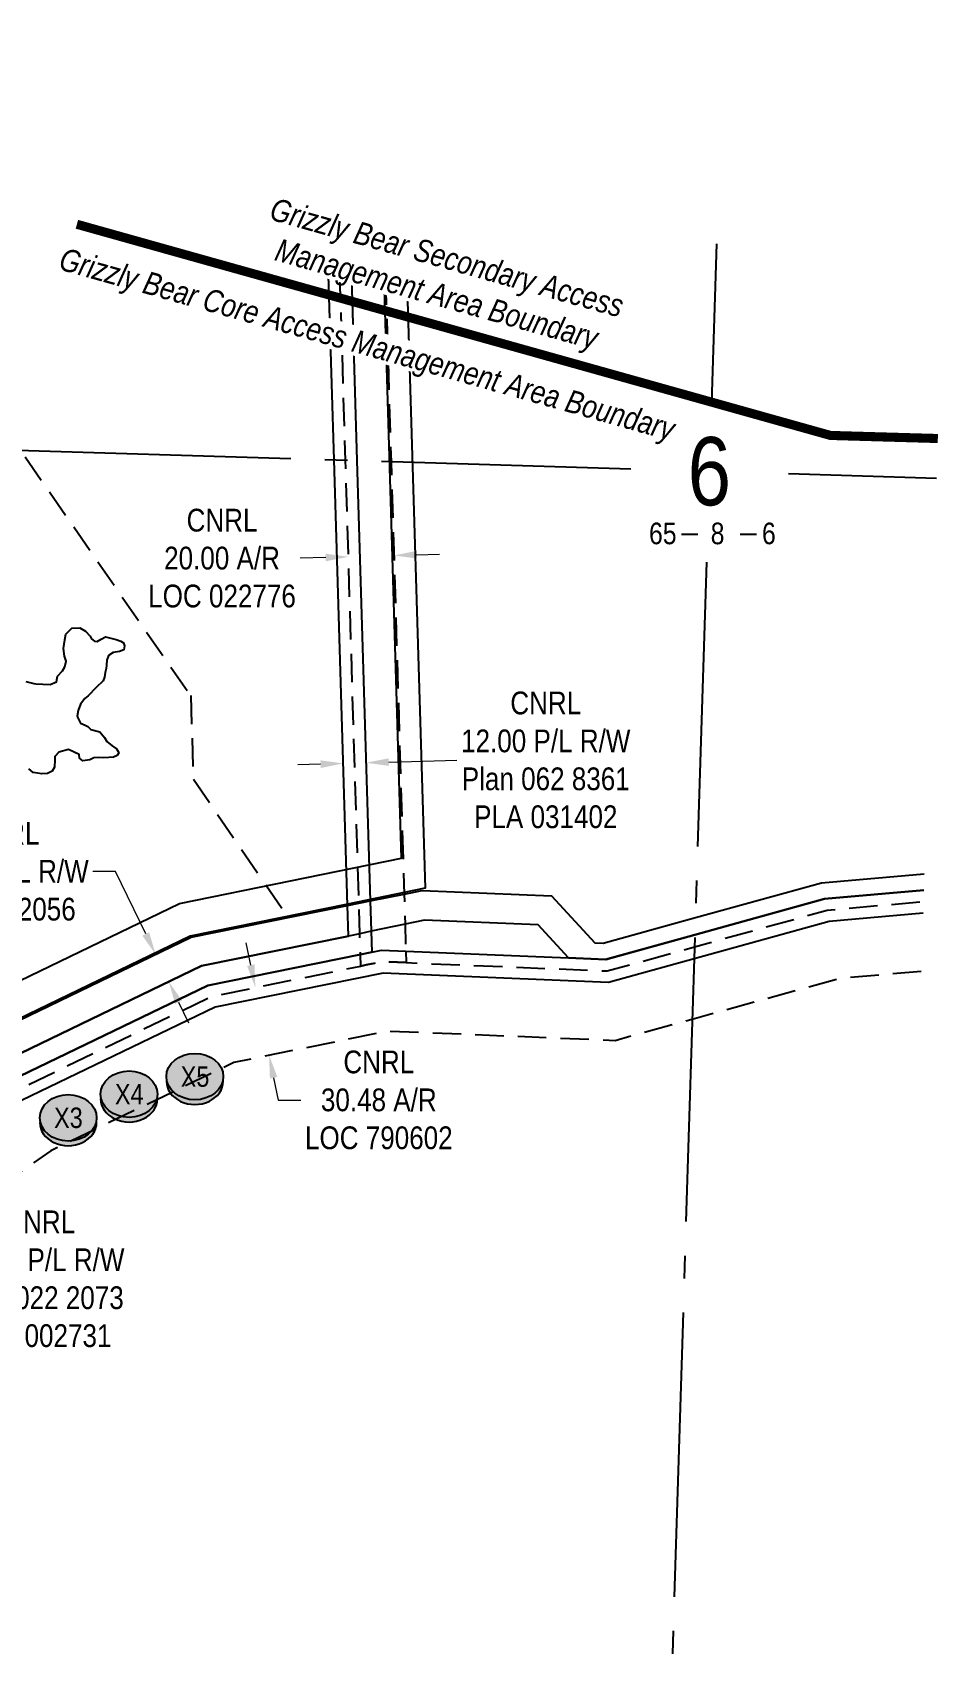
# Model space of a CAD drawing. Extents: x 350972 to 367082, y 6047220 to 6054831.
# Drawn here: x 357819 to 358219, y 6051556 to 6052273 of the extents above; entities that cross this region are included whole.
import ezdxf
from ezdxf.enums import TextEntityAlignment as Align

# ---------------------------------------------------------------- set-up
doc = ezdxf.new("R2010")
doc.units = 0
doc.header["$LTSCALE"] = 5
doc.header["$PDSIZE"] = 0.5
for name, pattern in [('DASHDOT2', [12.7, 6.35, -3.175, 0, -3.175]), ('foc-ACCESSROAD', [3.75, 2.5, -1.25]), ('foc-QUARTERLINE', [33, 25, -3, 2, -3])]:
    doc.linetypes.add(name, pattern=pattern)
doc.layers.get('Defpoints').update_dxf_attribs({"color": 9})
for name, color, linetype in [('10', 1, 'Continuous'), ('9', 3, 'Continuous'), ('AS-WILDLIFE', 131, 'DASHDOT2'), ('AS-WILDLIFE-BLOCK', 131, 'Continuous'), ('C-AR', 13, 'foc-ACCESSROAD'), ('C-RW', 13, 'Continuous'), ('C-WS', 13, 'foc-ACCESSROAD'), ('L-QSEC', 8, 'foc-QUARTERLINE'), ('L-SECLBL', 7, 'Continuous'), ('P-CROSSINGS', 250, 'Continuous'), ('WETLAND', 143, 'Continuous')]:
    doc.layers.add(name, color=color, linetype=linetype)
doc.layers.add('C-AR-T', color=13, linetype='Continuous', lineweight=9)
doc.layers.add('C-RW-T', color=13, linetype='Continuous', lineweight=9)
doc.styles.add('240', font='ARIALN.TTF', dxfattribs={"height": 30})
doc.styles.add('80CG', font='ARIALN.TTF', dxfattribs={"height": 10})
doc.styles.add('80L', font='ARIALN.TTF', dxfattribs={"height": 10})
doc.styles.add('Crossing', font='ARIALN.TTF', dxfattribs={"height": 10})
doc.styles.add('SIMPLEX', font='ARIALN.TTF')
doc.dimstyles.new('Compass 5 000', dxfattribs={"dimscale": 5, "dimtxt": 9, "dimasz": 2, "dimexe": 0.2, "dimexo": 0.0625, "dimgap": 0.5, "dimtad": 0, "dimtih": 1, "dimtoh": 1, "dimzin": 0, "dimdsep": 46, "dimtxsty": '80CG', "dimcen": 0.1, "dimse1": 1, "dimse2": 1, "dimclrd": 256, "dimclrt": 256, "dimaunit": 1, "dimadec": 4, "dimazin": 0, "dimtfac": 0.06, "dimtofl": 0, "dimtmove": 0, "dimatfit": 1, "dimfxl": 0.2, "dimtolj": 1, "dimtzin": 0, "dimlwd": -1, "dimarcsym": 0})

# ---------------------------------------------------------------- blocks, each defined once
blk = doc.blocks.new('*D423')
at = {"layer": 'C-AR-T', "transparency": 16777216}
for p, q in [((357948.21, 6052042.17), (357936.9, 6052041.83)), ((357988.19, 6052043.38), (357998.18, 6052043.68))]:
    blk.add_line(p, q, dxfattribs=at)
for points in [[(357948.16, 6052043.83), (357948.26, 6052040.5), (357958.2, 6052042.47)], [(357988.13, 6052045.04), (357988.24, 6052041.71), (357978.19, 6052043.07)]]:
    blk.add_solid(points, dxfattribs=at)
at = {"layer": 'Defpoints', "color": 0, "transparency": 16777216}
for p in [(357958.2, 6052042.47), (357959.47, 6052000.45), (357979.46, 6052001.05)]:
    blk.add_point(p, dxfattribs=at)
at = {"layer": 'C-AR-T', "transparency": 16777216, "insert": (357902.6, 6052041.83), "char_height": 10, "attachment_point": 5, "style": '80CG'}
blk.add_mtext('\\A1;CNRL\\P20.00 A/R\\PLOC 022776', dxfattribs=at)
blk = doc.blocks.new('*D425')
at = {"layer": 'C-RW-T', "transparency": 16777216}
for p, q in [((357945.95, 6051951.34), (357935.95, 6051951.03)), ((357975.93, 6051952.24), (358005.91, 6051953.15))]:
    blk.add_line(p, q, dxfattribs=at)
for points in [[(357975.88, 6051953.91), (357975.98, 6051950.58), (357965.94, 6051951.94)], [(357945.9, 6051953), (357946, 6051949.67), (357955.95, 6051951.64)]]:
    blk.add_solid(points, dxfattribs=at)
at = {"layer": 'Defpoints', "color": 0, "transparency": 16777216}
for p in [(357955.79, 6051956.8), (357965.78, 6051957.1), (357955.95, 6051951.64)]:
    blk.add_point(p, dxfattribs=at)
at = {"layer": 'C-RW-T', "transparency": 16777216, "insert": (358044.99, 6051953.15), "char_height": 10, "attachment_point": 5, "style": '80CG'}
blk.add_mtext('\\A1;CNRL\\P12.00 P/L R/W\\PPlan 062 8361\\PPLA 031402', dxfattribs=at)
blk = doc.blocks.new('*D426')
at = {"layer": 'C-RW-T', "transparency": 16777216}
for p, q in [((357738.6, 6051775.49), (357732.93, 6051783.73)), ((357755.62, 6051750.8), (357773.35, 6051725.09)), ((357773.35, 6051725.09), (357783.35, 6051725.09))]:
    blk.add_line(p, q, dxfattribs=at)
for points in [[(357739.97, 6051776.44), (357737.23, 6051774.55), (357744.28, 6051767.26)], [(357757, 6051751.75), (357754.25, 6051749.85), (357749.95, 6051759.03)]]:
    blk.add_solid(points, dxfattribs=at)
at = {"layer": 'Defpoints', "color": 0, "transparency": 16777216}
for p in [(357772.76, 6051786.89), (357778.43, 6051778.66), (357749.95, 6051759.03)]:
    blk.add_point(p, dxfattribs=at)
at = {"layer": 'C-RW-T', "transparency": 16777216, "insert": (357822.43, 6051725.09), "char_height": 10, "attachment_point": 5, "style": '80CG'}
blk.add_mtext('\\A1;CNRL\\P10.00 P/L R/W\\PPlan 022 2073\\PPLA 002731', dxfattribs=at)
blk = doc.blocks.new('*D429')
at = {"layer": 'C-RW-T', "transparency": 16777216}
for p, q in [((357855.81, 6051904.2), (357845.81, 6051904.2)), ((357869.04, 6051876.71), (357855.81, 6051904.2)), ((357883.49, 6051846.71), (357887.83, 6051837.7))]:
    blk.add_line(p, q, dxfattribs=at)
for points in [[(357870.55, 6051877.44), (357867.54, 6051875.99), (357873.38, 6051867.7)], [(357884.99, 6051847.43), (357881.99, 6051845.99), (357879.15, 6051855.72)]]:
    blk.add_solid(points, dxfattribs=at)
at = {"layer": 'Defpoints', "color": 0, "transparency": 16777216}
for p in [(357873.38, 6051867.7), (357857.8, 6051860.2), (357863.57, 6051848.22)]:
    blk.add_point(p, dxfattribs=at)
at = {"layer": 'C-RW-T', "transparency": 16777216, "insert": (357806.72, 6051904.2), "char_height": 10, "attachment_point": 5, "style": '80CG'}
blk.add_mtext('\\A1;CNRL\\P13.00 P/L R/W\\PPLA 112056', dxfattribs=at)
blk = doc.blocks.new('L-SECLBL')
at = {"layer": '9', "color": 7}
for p, q in [((-5.08, -27.83), (-12.29, -27.83)), ((20.7, -27.83), (13.5, -27.83))]:
    blk.add_line(p, q, dxfattribs=at)
at = {"layer": '10', "color": 2, "style": 'SIMPLEX'}
blk.add_attdef('SEC', text='', height=30, dxfattribs=at).set_placement((0, 0), align=Align.MIDDLE)
at = {"layer": '10', "color": 5, "style": '80L'}
blk.add_attdef('TWP', text='', height=9.5, dxfattribs=at).set_placement((-14.43, -27.37), align=Align.MIDDLE_RIGHT)
blk.add_attdef('RGE', text='', height=9.5, dxfattribs=at).set_placement((3.62, -27.37), align=Align.MIDDLE_CENTER)
blk.add_attdef('MER', text='', height=9.5, dxfattribs=at).set_placement((23.17, -27.37), align=Align.MIDDLE_LEFT)
blk = doc.blocks.new('xing2')
h = blk.add_hatch(color=50)
h.dxf.hatch_style = 1
edge = h.paths.add_edge_path()
edge.add_ellipse((0, 0), major_axis=(-12.5, 0), ratio=0.816297, start_angle=0, end_angle=360)
h = blk.add_hatch(color=250)
h.dxf.hatch_style = 1
edge = h.paths.add_edge_path()
edge.add_ellipse((0, -2.05), major_axis=(-12.5, 0), ratio=0.816297, start_angle=0, end_angle=180)
edge.add_line((12.5, -2.05), (12.5, 0))
edge.add_ellipse((0, 0), major_axis=(-12.5, 0), ratio=0.816297, start_angle=0, end_angle=180, ccw=False)
edge.add_line((-12.5, 0), (-12.5, -2.05))
at = {"color": 250}
blk.add_ellipse((0, 0), major_axis=(-12.5, 0), ratio=0.816297, dxfattribs=at)
blk.add_ellipse((0, -2.05), major_axis=(-12.5, 0), ratio=0.816297, start_param=0, end_param=3.141593, dxfattribs=at)
at = {"color": 250, "style": 'Crossing'}
blk.add_attdef('CROSSING', text='', height=9, dxfattribs=at).set_placement((0.09, 0.02), align=Align.MIDDLE_CENTER)
at = {"color": 250, "style": 'Crossing', "flags": 1}
for tag, p in [('OWNER', (0.09, -12.49)), ('DESCRIPTION', (0.09, -25.77)), ('LOCATION', (0.09, -39.3)), ('DWG_REF', (0.09, -52.84))]:
    blk.add_attdef(tag, text='', height=9, dxfattribs=at).set_placement(p, align=Align.MIDDLE_CENTER)
blk = doc.blocks.new('*D646')
at = {"layer": 'C-AR-T', "transparency": 16777216}
for p, q in [((357915.25, 6051862.98), (357913.26, 6051872.78)), ((357925.29, 6051813.51), (357927.29, 6051803.71)), ((357927.29, 6051803.71), (357937.29, 6051803.71))]:
    blk.add_line(p, q, dxfattribs=at)
for points in [[(357916.88, 6051863.31), (357913.62, 6051862.64), (357917.24, 6051853.18)], [(357926.93, 6051813.85), (357923.66, 6051813.18), (357923.3, 6051823.31)]]:
    blk.add_solid(points, dxfattribs=at)
at = {"layer": 'Defpoints', "color": 0, "transparency": 16777216}
for p in [(357946.5, 6051859.12), (357952.57, 6051829.26), (357923.3, 6051823.31)]:
    blk.add_point(p, dxfattribs=at)
at = {"layer": 'C-AR-T', "transparency": 16777216, "insert": (357971.56, 6051803.71), "char_height": 10, "attachment_point": 5, "style": '80CG'}
blk.add_mtext('\\A1;CNRL\\P30.48 A/R\\PLOC 790602', dxfattribs=at)

msp = doc.modelspace()

# ---------------------------------------------------------------- linework, layer by layer
at = {"layer": 'AS-WILDLIFE', "flags": 128}
msp.add_lwpolyline([(358217.446, 6052094.456, 4, 4, 0), (358170.214, 6052095.806, 4, 4, 0), (357838.759, 6052188.614, 4, 4, 0)], format="xyseb", dxfattribs=at)
at = {"layer": 'C-AR', "flags": 128}
for points in [[(358210.116, 6051860.253), (358174.149, 6051857.065), (358109.407, 6051839.161), (358075.554, 6051829.798), (357975.527, 6051833.921), (357907.822, 6051820.17), (357827.24, 6051781.369), (357690.036, 6051686.524), (357557.736, 6051608.668), (357486.142, 6051590.551), (357473.483, 6051587.348), (357466.726, 6051585.638), (357456.165, 6051582.966), (357455.653, 6051583.442), (357433.907, 6051603.625), (357425.192, 6051611.714), (357415.953, 6051620.292), (357412.376, 6051623.613), (357404.281, 6051631.165), (357398.087, 6051636.877), (357392.093, 6051642.441), (357311.602, 6051737.798), (357282.506, 6051772.268), (357170.037, 6051916.177), (357029.233, 6052113.726), (356946.84, 6052229.334), (356931.53, 6052250.815), (356796.453, 6052421.789), (356772.363, 6052448.337), (356762.098, 6052459.648), (356758.996, 6052463.066), (356755.63, 6052466.775), (356755.235, 6052467.167), (356508.145, 6052712.158), (356494.429, 6052725.756), (356480.297, 6052739.768), (356323.148, 6052895.581), (356280.728, 6052935.923), (356269.631, 6052943.139), (356243.581, 6052960.102), (355874.935, 6053153.355), (355822.346, 6053185.344), (355749.658, 6053233.539), (355731.262, 6053246.679), (355701.752, 6053267.757), (355375.241, 6053500.974), (355286.508, 6053576.885), (355259.808, 6053593.152), (354911.979, 6053708.18), (354854.71, 6053727.12), (354675.681, 6053799.661), (354551.965, 6053849.799), (354538.072, 6053855.43), (354283.912, 6053955.79), (354203.908, 6053991.418), (354128.59, 6054029.415), (354098.891, 6054044.398), (354047.857, 6054070.143), (353843.491, 6054191.587), (353770.722, 6054236.837), (353674.056, 6054302.178), (353657.575, 6054313.278), (353584.726, 6054362.345), (353586.155, 6054372.517), (353589.361, 6054395.6), (353691.7, 6054326.67), (353705.507, 6054317.371), (353708.95, 6054315.051), (353781.177, 6054266.406), (353859.185, 6054217.841), (354062.345, 6054098.281), (354100.005, 6054078.983), (354129.696, 6054063.767), (354217.019, 6054019.016), (354295.69, 6053984.005), (354336.158, 6053968.001), (354347.216, 6053963.613), (354391.926, 6053945.876), (354439.346, 6053927.066), (354447.701, 6053923.753), (354525.584, 6053892.521), (354529.346, 6053891.059), (354539.732, 6053887.023), (354544.435, 6053885.197), (354549.12, 6053883.377), (354563.04, 6053877.779), (354567.714, 6053875.956), (354763.458, 6053796.814), (354864.996, 6053755.812), (354912.996, 6053739.951), (355272.299, 6053621.223), (355289.376, 6053610.819), (355304.455, 6053601.633), (355394.037, 6053524.995), (355702.917, 6053304.371), (355732.427, 6053283.293), (355766.939, 6053258.643), (355838.69, 6053211.069), (355889.942, 6053179.894), (355936.881, 6053155.286), (356043.128, 6053099.586), (356259.001, 6052986.423), (356299.698, 6052959.936), (356308.268, 6052951.785), (356312.652, 6052947.615), (356319.036, 6052941.538), (356322.26, 6052938.479), (356344.37, 6052917.452), (356509.462, 6052753.763), (356750.136, 6052515.131), (356773.689, 6052491.78), (356777.274, 6052488.226), (356777.656, 6052487.847), (356780.714, 6052484.478), (356790.979, 6052473.166), (356819.718, 6052441.497), (356958.635, 6052265.662), (357032.135, 6052162.42), (357045.481, 6052143.675), (357067.685, 6052112.48), (357194.529, 6051934.318), (357283.952, 6051818.21), (357287.597, 6051813.479), (357313.035, 6051783.342), (357414.182, 6051663.513), (357439.405, 6051640.103), (357451.428, 6051628.94), (357460.193, 6051620.806)], [(357983.443, 6051869.083), (357983.595, 6051864.085), (357973.087, 6051864.519), (357965.993, 6051863.086), (357963.635, 6051862.599), (357963.482, 6051867.655), (357963.205, 6051876.822), (357962.802, 6051890.195), (357956.92, 6052084.958), (357953.896, 6052185.109)], [(357973.919, 6052184.499), (357976.944, 6052084.35), (357982.684, 6051894.228), (357983.084, 6051880.99), (357983.443, 6051869.083)], [(357460.193, 6051620.806), (357464.753, 6051616.572), (357467.193, 6051617.189), (357469.822, 6051617.854), (357483.316, 6051621.269), (357496.257, 6051624.544), (357546.037, 6051637.14), (357636.984, 6051690.661), (357654.264, 6051700.83), (357673.622, 6051712.223), (357811.873, 6051807.79), (357898.03, 6051849.276), (357963.635, 6051862.599), (357965.993, 6051863.08), (357973.087, 6051864.519), (357983.595, 6051864.086), (358072.035, 6051860.44), (358110.406, 6051871.052), (358168.699, 6051887.174), (358211.076, 6051890.93)]]:
    msp.add_lwpolyline(points, dxfattribs=at)
at = {"layer": 'C-RW', "flags": 128}
for points in [[(357456.3, 6051660.526), (357499.802, 6051671.473), (357528.584, 6051678.715), (357606.973, 6051724.941), (357649.274, 6051749.886), (357778.426, 6051839.23), (357883.878, 6051890.03), (357981.557, 6051909.94), (357973.349, 6052184.517)], [(357983.359, 6052184.212), (357991.952, 6051896.756), (357957.127, 6051889.63), (357888.639, 6051875.679), (357785.992, 6051826.231), (357657.359, 6051737.246), (357534.339, 6051664.701), (357503.522, 6051656.919), (357502.03, 6051662.756), (357458.495, 6051651.801), (357456.3, 6051660.526)], [(357804.813, 6051819.926), (357893.533, 6051862.644), (357958.22, 6051875.777), (357957.832, 6051889.187), (357951.915, 6052085.111), (357948.891, 6052185.261)], [(357958.902, 6052184.957), (357961.926, 6052084.807), (357967.772, 6051891.203), (357968.175, 6051877.864), (357968.453, 6051868.664), (357963.482, 6051867.655), (357896.423, 6051854.049), (357809.351, 6051812.124)], [(357786.319, 6051825.788), (357889.004, 6051875.226), (357957.832, 6051889.187), (357962.802, 6051890.195), (357967.772, 6051891.203), (357982.684, 6051894.228), (357990.638, 6051895.841), (358047.532, 6051893.502), (358066.583, 6051872.816), (358070.296, 6051872.664), (358110.807, 6051883.865), (358166.2, 6051899.183), (358211.46, 6051903.192)], [(358211.234, 6051895.965), (358167.617, 6051892.1), (358110.571, 6051876.324), (358071.327, 6051865.462), (358055.02, 6051866.134), (358041.619, 6051880.738), (357991.678, 6051882.793), (357983.084, 6051880.99), (357968.175, 6051877.865), (357963.205, 6051876.823), (357958.219, 6051875.777), (357893.533, 6051862.644), (357804.814, 6051819.926)], [(357809.351, 6051812.124), (357896.423, 6051854.049), (357963.482, 6051867.655), (357968.453, 6051868.664), (357972.694, 6051869.525), (357983.443, 6051869.083), (358055.018, 6051866.136), (358071.344, 6051865.464), (358110.571, 6051876.324), (358167.644, 6051892.098), (358211.234, 6051895.961)], [(358210.919, 6051885.897), (358169.593, 6051882.234), (358110.242, 6051865.82), (358072.612, 6051855.414), (357973.487, 6051859.5), (357899.636, 6051844.501), (357814.394, 6051803.456), (357676.093, 6051708.127), (357547.601, 6051632.657), (357497.456, 6051619.843), (357485.563, 6051616.791), (357468.395, 6051612.424), (357467.489, 6051612.199), (357433.907, 6051603.625), (357427.642, 6051602.025), (357428.892, 6051597.084), (357305.709, 6051550.587), (357275.167, 6051539.058), (357157.312, 6051494.574), (356837.01, 6051392.966), (356522.418, 6051407.225)]]:
    msp.add_lwpolyline(points, dxfattribs=at)
at = {"layer": 'C-WS'}
msp.add_lwpolyline([(357751.782, 6052178.802), (357888.817, 6051981.468), (357889.989, 6051944.729), (357931.715, 6051883.889), (357889.004, 6051875.226), (357786.109, 6051825.615), (357687.876, 6051757.744), (357597.788, 6051887.847), (357554.515, 6051857.938), (357470.124, 6051983.276), (357751.782, 6052178.802)], close=True, dxfattribs=at)
at = {"layer": 'L-QSEC', "flags": 128}
for points in [[(358120.077, 6052180.05), (358117.887, 6052110.085)], [(357313.095, 6052104.57), (358082.474, 6052081.147)], [(358151.725, 6052079.039), (358216.902, 6052077.055)], [(358115.698, 6052040.12), (358091.787, 6051276.158)]]:
    msp.add_lwpolyline(points, dxfattribs=at)
at = {"layer": 'WETLAND'}
msp.add_lwpolyline([(357816.356, 6051987.589), (357819.772, 6051986.819), (357820.672, 6051986.616), (357823.812, 6051986.458), (357826.959, 6051986.299), (357829.853, 6051987.508), (357830.216, 6051990.054), (357832.431, 6051992.36), (357833.429, 6051994.165), (357834.058, 6051996.663), (357833.274, 6051998.731), (357832.9, 6052002.103), (357833.421, 6052005.991), (357833.836, 6052008.473), (357836.582, 6052011.053), (357839.995, 6052011.317), (357842.598, 6052009.769), (357844.595, 6052007.54), (357845.162, 6052006.468), (357846.573, 6052005.322), (357847.705, 6052005.289), (357849.451, 6052006.221), (357851.377, 6052007.23), (357853.708, 6052006.701), (357856.046, 6052006.161), (357858.145, 6052005.442), (357859.284, 6052004.722), (357859.764, 6052003.343), (357859.404, 6052001.605), (357857.485, 6052000.885), (357854.667, 6052000.466), (357852.689, 6051999.147), (357851.909, 6051996.988), (357851.73, 6051994.89), (357851.61, 6051993.331), (357851.25, 6051991.592), (357850.83, 6051989.614), (357850.341, 6051987.984), (357847.297, 6051985.013), (357843.77, 6051981.368), (357842.199, 6051980.162), (357840.363, 6051977.639), (357839.364, 6051974.842), (357838.895, 6051972.406), (357839.034, 6051972.1), (357839.075, 6051972.008), (357840.306, 6051969.29), (357842.419, 6051968.43), (357843.616, 6051967.943), (357844.838, 6051966.615), (357848.825, 6051965.567), (357850.95, 6051963.053), (357851.909, 6051961.254), (357854.248, 6051959.455), (357856.166, 6051958.137), (357856.891, 6051956.858), (357857.186, 6051956.338), (357856.526, 6051955.199), (357854.787, 6051954.359), (357852.749, 6051954.239), (357850.53, 6051954.179), (357848.072, 6051954.299), (357846.154, 6051954.059), (357844.475, 6051953.16), (357841.349, 6051952.839), (357839.914, 6051954.01), (357839.695, 6051955.612), (357835.002, 6051957.837), (357830.805, 6051956.578), (357829.126, 6051954.719), (357829.006, 6051952.381), (357828.929, 6051950.87), (357828.886, 6051950.042), (357827.867, 6051948.184), (357825.828, 6051947.165), (357823.37, 6051947.045), (357819.593, 6051947.704), (357817.59, 6051949.345)], dxfattribs=at)

# ---------------------------------------------------------------- block references
at = {"layer": 'L-SECLBL', "xscale": 0.9996710000000049, "yscale": 0.9996710000000049, "zscale": 0.9996710000000049}
msp.add_blockref('L-SECLBL', (358116.947, 6052080.098), dxfattribs=at).add_auto_attribs({'SEC': '6', 'TWP': '65', 'RGE': '8', 'MER': '6'})
at = {"layer": 'P-CROSSINGS', "xscale": 0.99986273, "yscale": 0.99986273, "zscale": 0.99986273}
for p, values in [((357890.634, 6051814.005), {'CROSSING': 'X5'}), ((357861.705, 6051806.286), {'CROSSING': 'X4'}), ((357834.928, 6051795.901), {'CROSSING': 'X3'})]:
    msp.add_blockref('xing2', p, dxfattribs=at).add_auto_attribs(values)

# ---------------------------------------------------------------- dimensions: what is measured, and where the dimension line sits
at = {"layer": 'C-AR-T'}
for base, p1, p2, angle, text, picture, middle in [((357958.203, 6052042.47), (357979.459, 6052001.053), (357959.472, 6052000.45), 181.729676, 'CNRL\\P20.00 A/R\\PLOC 022776', '*D423', (357902.602, 6052041.827)), ((357923.304, 6051823.315), (357946.501, 6051859.12), (357952.566, 6051829.258), 281.480754, 'CNRL\\P30.48 A/R\\PLOC 790602', '*D646', (357971.555, 6051803.715))]:
    dim = msp.add_linear_dim(base=base, p1=p1, p2=p2, angle=angle, text=text, dimstyle='Compass 5 000', dxfattribs=at)
    dim.commit()
    dim.dimension.update_dxf_attribs({"geometry": picture, "text_midpoint": middle, "dimtype": 161})
at = {"layer": 'C-RW-T'}
for base, p1, p2, angle, text, picture, middle in [((357955.946, 6051951.639), (357965.782, 6051957.102), (357955.79, 6051956.8), 181.729744, 'CNRL\\P12.00 P/L R/W\\PPlan 062 8361\\PPLA 031402', '*D425', (358044.994, 6051953.147)), ((357873.382, 6051867.704), (357863.573, 6051848.218), (357857.802, 6051860.204), 115.708195, 'CNRL\\P13.00 P/L R/W\\PPLA 112056', '*D429', (357806.724, 6051904.203)), ((357749.948, 6051759.034), (357772.757, 6051786.89), (357778.427, 6051778.665), 304.578153, 'CNRL\\P10.00 P/L R/W\\PPlan 022 2073\\PPLA 002731', '*D426', (357822.434, 6051725.085))]:
    dim = msp.add_linear_dim(base=base, p1=p1, p2=p2, angle=angle, text=text, dimstyle='Compass 5 000', dxfattribs=at)
    dim.commit()
    dim.dimension.update_dxf_attribs({"geometry": picture, "text_midpoint": middle, "dimtype": 161})

# ---------------------------------------------------------------- next in the draw order: texts
at = {"layer": 'AS-WILDLIFE-BLOCK', "insert": (357998.891, 6052164.573), "char_height": 9.99677, "attachment_point": 5, "rotation": 344.357592, "style": '240', "bg_fill": 3, "box_fill_scale": 1.15, "bg_fill_color": 256, "bg_fill_true_color": 256, "bg_fill_transparency": 0}
msp.add_mtext_dynamic_manual_height_columns('{\\fArial Narrow|b0|i1|c0|p34;Grizzly Bear Secondary Access\\PManagement Area Boundary}', width=160.47789, gutter_width=44.985, heights=[0], dxfattribs=at)

# ---------------------------------------------------------------- next in the draw order: texts
at = {"layer": 'AS-WILDLIFE-BLOCK', "insert": (357966.074, 6052134.514), "char_height": 9.99677, "attachment_point": 5, "rotation": 344.357592, "style": '240', "bg_fill": 3, "box_fill_scale": 1.15, "bg_fill_color": 256, "bg_fill_true_color": 256, "bg_fill_transparency": 0}
msp.add_mtext_dynamic_manual_height_columns('{\\fArial Narrow|b0|i1|c0|p34;Grizzly Bear Core Access Management Area Boundary}', width=280.87555, gutter_width=44.985, heights=[0], dxfattribs=at)

doc.saveas('drawing.dxf')
